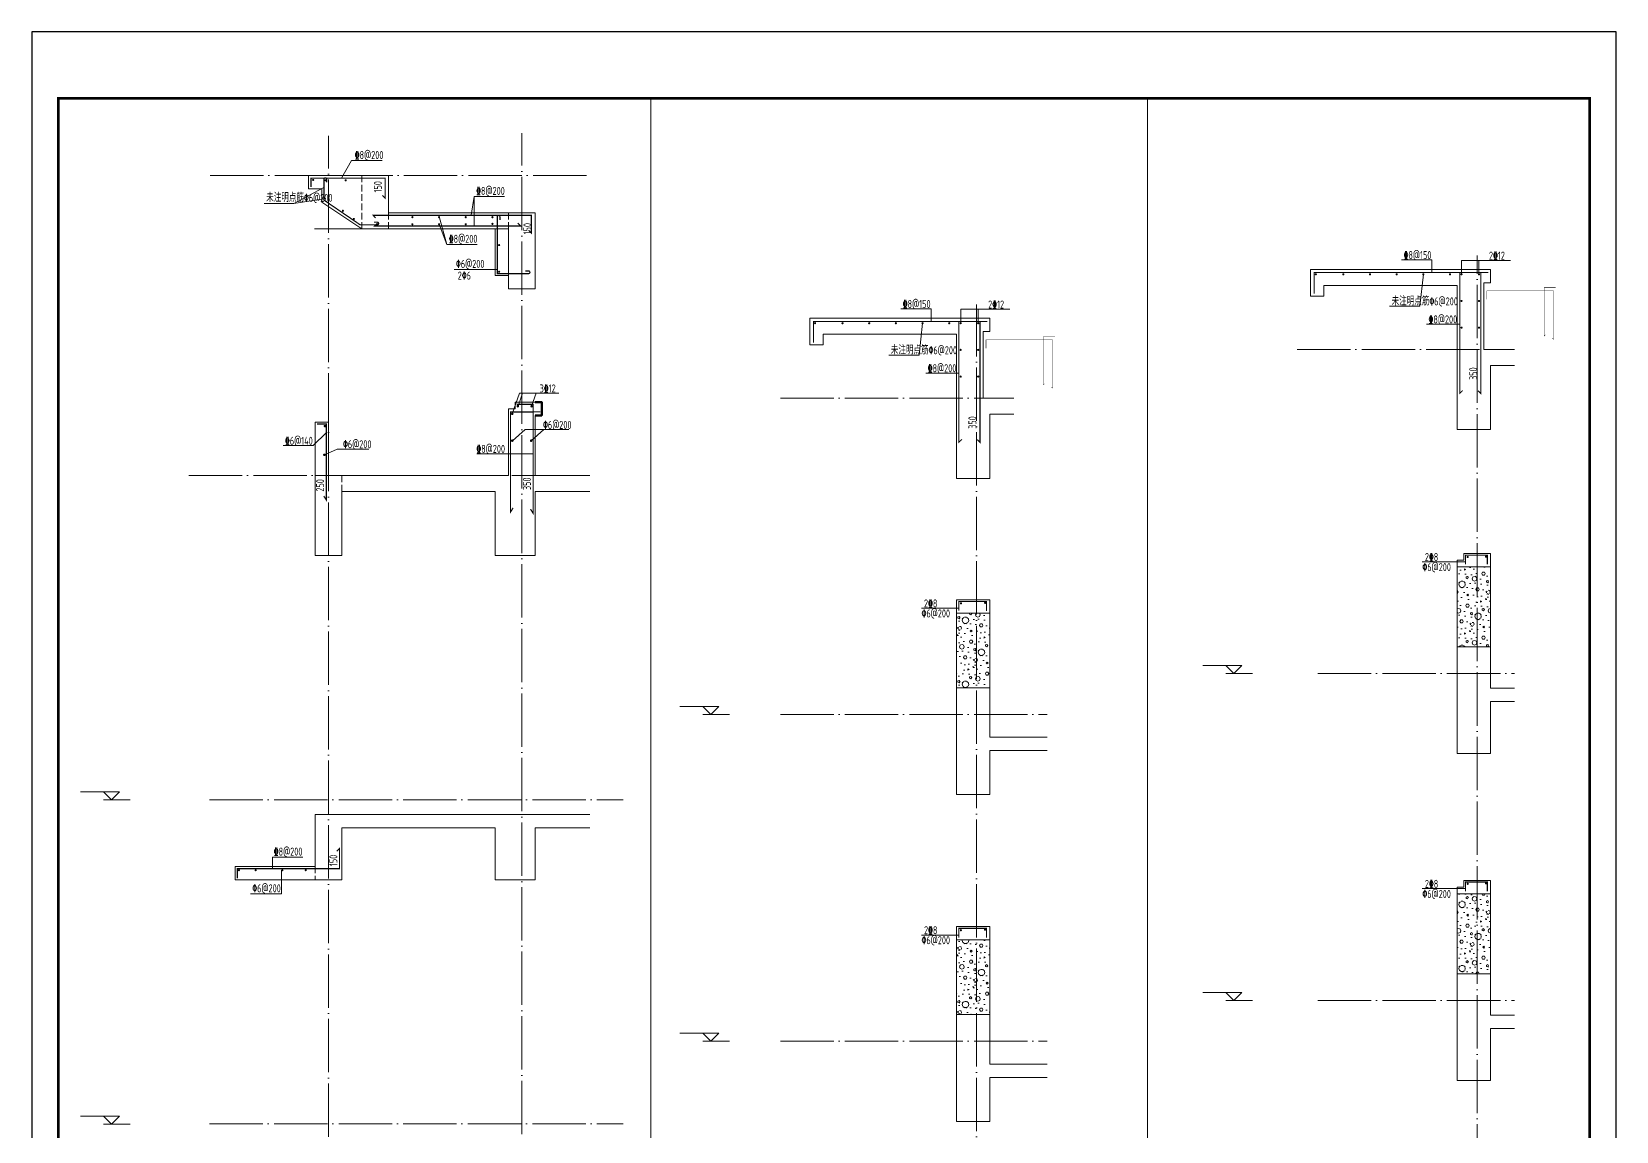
# Model space of a CAD drawing. Extents: x -129922 to 1190196, y -520662 to 139923.
# Drawn here: x 50947 to 62827, y -315985 to -307742 of the extents above; entities that cross this region are included whole.
import ezdxf
from ezdxf.enums import TextEntityAlignment as Align

# ---------------------------------------------------------------- set-up
doc = ezdxf.new("R2010")
doc.units = 0
doc.header["$LTSCALE"] = 1000
doc.header["$MEASUREMENT"] = 0
doc.linetypes.add('DASH', pattern=[0.35, 0.25, -0.1])
doc.linetypes.add('DOTE', pattern=[2.42, 2, -0.2, 0.02, -0.2])
for name, color, linetype, lineweight in [('A-大样-结构墙线', 140, 'Continuous', 50), ('S-墙柱-REIN', 1, 'Continuous', 20), ('S-大样-HATCH', 251, 'Continuous', 9), ('S-大样-REIN', 1, 'Continuous', 20), ('S-大样-实线', 2, 'Continuous', 20), ('S-大样-标高', 3, 'Continuous', 20), ('S-大样-虚线', 4, 'DASH', 20), ('S-板-BEAM', 4, 'DASH', 20), ('S-轴网-轴线', 1, 'DOTE', 9), ('S-通用-TEXT', 7, 'Continuous', 20)]:
    doc.layers.add(name, color=color, linetype=linetype, lineweight=lineweight)
doc.layers.add('Y-云图图框', color=7, linetype='Continuous')
doc.styles.add('_YT_Name', font='', dxfattribs={"width": 0.8})
doc.styles.add('_YT_Sign_Text', font='ros.shx', dxfattribs={"width": 0.8, "bigfont": 'hztxt.shx'})
doc.styles.get("Standard").update_dxf_attribs({"font": 'gbenor.shx', "bigfont": 'gbcbig.shx'})
doc.styles.add('TSSD_Rein', font='tssdeng.shx', dxfattribs={"width": 0.7, "bigfont": 'hztxt.shx'})
doc.styles.get('_YT_Name').set_extended_font_data('SimHei')

# ---------------------------------------------------------------- blocks, each defined once
blk = doc.blocks.new('ECMCTK_A1_竖_单行图名--0')
at = {"color": 4}
blk.add_lwpolyline([(0, 0), (594, 0), (594, 841), (0, 841)], close=True, dxfattribs=at)
at = {"const_width": 1}
blk.add_lwpolyline([(10, 10), (584, 10), (584, 816), (10, 816)], close=True, dxfattribs=at)
at = {"color": 80, "flags": 3}
for tag, height, p in [('YTHQINS', 3, (593.31, 817.5)), ('ECMCKEY', 3, (440.09, 590.57)), ('YTTQINS', 3.75, (595.35, 11.88)), ('YTFRAME', 3, (375.97, 4.92)), ('YTBARCODE_T1', 3, (493.74, 4.57))]:
    blk.add_attdef(tag, text='', height=height, dxfattribs=at).set_placement(p, align=Align.MIDDLE_CENTER)
for tag, height, style, width, p in [('证书编号', 4, '_YT_Sign_Text', 0.8, (461.87, 43.81)), ('审查批准号', 4, '_YT_Sign_Text', 0.8, (514.06, 43.81)), ('工程号', 4, '_YT_Sign_Text', 0.5, (557.08, 44.12)), ('设计单位', 6, '_YT_Name', 0.8, (376.75, 38.6)), ('建设单位', 4, '_YT_Sign_Text', 0.8, (487.96, 36.11)), ('阶段', 4, '_YT_Sign_Text', 0.8, (557.08, 35.81)), ('项目号', 4, '_YT_Sign_Text', 0.5, (575.08, 33.72)), ('项目名称', 4, '_YT_Sign_Text', 0.8, (487.96, 28.11)), ('专业', 4, '_YT_Sign_Text', 0.8, (557.08, 27.31)), ('图纸编号', 4, '_YT_Sign_Text', 0.5, (556.93, 19.36)), ('图纸名称', 4.5, '_YT_Name', 0.8, (488.39, 15.06)), ('出图比例', 4.2, '_YT_Sign_Text', 0.8, (434.82, 11.78)), ('日期', 4, '_YT_Sign_Text', 0.5, (556.88, 12.13)), ('版本号', 4, '_YT_Sign_Text', 0.8, (575.08, 13))]:
    blk.add_attdef(tag, text='', height=height, dxfattribs=dict(style=style, width=width)).set_placement(p, align=Align.CENTER)
at = {"style": '_YT_Sign_Text', "width": 0.8, "flags": 3}
for tag, p, height in [('[审定人]', (343.95, 27.81), 4.1), ('{审定人}', (358.87, 26.45), 6.24), ('[校对人]', (395.23, 27.82), 4.1), ('{校对人}', (411.35, 26.53), 6.24), ('[审核人]', (344.01, 19.76), 4.1), ('{审核人}', (359.98, 18.44), 6.24), ('[设计人]', (395.47, 20.21), 4.1), ('{设计人}', (411.48, 18.54), 6.24), ('[项目负责人]', (343.78, 12.01), 4.1), ('{项目负责人}', (361.28, 10.72), 6.24), ('[专业负责人]', (395.74, 11.77), 4.1), ('{专业负责人}', (411.58, 10.36), 6.24)]:
    blk.add_attdef(tag, p, '', height=height, dxfattribs=at)
at = {"color": 80, "flags": 3}
for tag, p in [('YTBZSIT', (10, 10)), ('EXT_TK_LEFT', (10, 10)), ('YTQRCODE', (304.56, 12.07))]:
    blk.add_attdef(tag, p, '', height=3, dxfattribs=at)
blk = doc.blocks.new('ewqr43242')
at = {"layer": 'S-大样-HATCH', "ltscale": 0.5}
h = blk.add_hatch(dxfattribs=at)
h.set_pattern_fill('加气混凝土', color=256, scale=20)
h.set_pattern_definition([(0, (-13674.7, -1386.2), (120, 240), [0, -240]), (0, (-13815.1, -1418.6), (120, 240), [0, -240]), (0, (-13737.1, -1421), (120, 240), [0, -240]), (0, (-13651.9, -1350.2), (120, 240), [0, -240]), (0, (-13751.5, -1433), (120, 240), [0, -240]), (0, (-13627.9, -1199), (120, 240), [0, -240]), (0, (-13701.1, -1218.2), (120, 240), [0, -240]), (0, (-13662.7, -1248.2), (120, 240), [0, -240]), (0, (-13858.3, -1253), (120, 240), [0, -240]), (0, (-13740.7, -1263.8), (120, 240), [0, -240]), (0, (-13786.3, -1325), (120, 240), [0, -240]), (0, (-13783.9, -1415), (120, 240), [0, -240]), (0, (-13693.9, -1424.6), (120, 240), [0, -240]), (0, (-13627.9, -1319), (120, 240), [0, -240]), (0, (-13852.3, -1356.2), (120, 240), [0, -240]), (0, (-13831.9, -1315.4), (120, 240), [0, -240]), (0, (-13738.3, -1332.2), (120, 240), [0, -240]), (0, (-13771.9, -1367), (120, 240), [0, -240]), (0, (-13791.1, -1287.8), (120, 240), [0, -240]), (0, (-13761.1, -1197.8), (120, 240), [0, -240]), (0, (-13842.7, -1406.6), (120, 240), [0, -240]), (0, (-13710.7, -1247), (120, 240), [0, -240]), (0, (-13822.3, -1243.4), (120, 240), [0, -240]), (0, (-13841.5, -1212.2), (120, 240), [0, -240]), (130.601294, (-13642.643, -1274.143), (-599.99999337, 720.00000315), [10.53662, -4414.8444]), (18.4349488, (-13659.786, -1269.57), (599.9999978, 239.9999982), [10.842096, -1507.05116]), (90, (-13659.79, -1279.86), (120, 240), [10.285714, -469.71426]), (161.565051, (-13649.5, -1283.286), (-600.000003, 239.9999821), [10.842096, -1507.05116]), (53.1301023, (-13649.5, -1283.286), (120.0000002, 239.9999999), [11.42857, -1188.5714]), (135, (-13640.36, -1405.57), (-120.0000145, 239.999984), [9.697464, -669.12504]), (45, (-13654.07, -1405.57), (119.999999, 239.999999), [9.697464, -669.12504]), (135, (-13647.214, -1412.43), (-120.0000145, 239.999984), [9.697464, -669.12504]), (45, (-13647.214, -1412.43), (119.999999, 239.999999), [9.697464, -669.12504]), (116.56505, (-13755.79, -1244.43), (-2e-05, 479.999987), [12.77753, -255.5506]), (180, (-13761.5, -1233), (-120, 240), [13.714286, -226.2857]), (63.434949, (-13780.93, -1244.43), (1e-06, 479.999998), [12.77753, -255.5506]), (116.56505, (-13775.21, -1255.86), (-2e-05, 479.999987), [12.77753, -255.5506]), (0, (-13775.21, -1255.86), (120, 240), [13.714286, -226.2857]), (63.434949, (-13761.5, -1255.86), (1e-06, 479.999998), [12.77753, -255.5506]), (107.102728, (-13665.5, -1325.571), (-359.99998624, 1200.000001936), [15.54454, -6513.161]), (143.972626, (-13670.071, -1310.714), (-2279.9999711, 1679.9999981), [15.54454, -3248.808]), (180, (-13682.64, -1301.57), (-120, 240), [14.85714, -225.14284]), (36.0273733, (-13710.071, -1310.714), (2279.99998315, 1679.9999819), [15.54454, -3248.808]), (71.565051, (-13714.643, -1324.43), (360.0000018, 1199.9999979), [14.456126, -1503.43712]), (107.102728, (-13710.071, -1339.286), (-359.99998624, 1200.000001936), [15.54454, -6513.161]), (143.972626, (-13697.5, -1348.429), (-2279.9999711, 1679.9999981), [15.54454, -3248.808]), (0, (-13697.5, -1348.43), (120, 240), [14.85714, -225.14284]), (36.0273733, (-13682.643, -1348.429), (2279.99998315, 1679.9999819), [15.54454, -3248.808]), (71.565051, (-13670.07, -1339.286), (360.0000018, 1199.9999979), [14.456126, -1503.43712]), (150.255118, (-13663.214, -1213.57), (-360.00000085, 239.999997), [9.21401, -1925.72784]), (90, (-13671.21, -1218.14), (120, 240), [9.14286, -470.8571]), (29.7448813, (-13671.214, -1218.143), (360.0000002, 239.9999989), [9.21401, -1925.72784]), (116.56505, (-13719.21, -1383.86), (-2e-05, 479.999987), [12.77753, -255.5506]), (168.690067, (-13724.929, -1372.429), (-1080.0000008, 239.999994), [11.6549, -2435.8742]), (41.1859251, (-13745.5, -1378.143), (2999.99998182, 2639.99997692), [12.14874, -5090.3208]), (90, (-13745.5, -1389.57), (120, 240), [11.42857, -468.5714]), (138.814074, (-13736.357, -1397.571), (-2999.99994668, 2640.00001681), [12.14874, -5090.3208]), (16.6992442, (-13736.357, -1397.571), (3959.99997021, 1199.99998743), [11.93178, -4999.415]), (60.9453959, (-13724.929, -1394.143), (119.99999968, 239.99999788), [11.766434, -4930.1358]), (109.983106, (-13819.786, -1283.286), (-600.00000226, 1679.99999555), [13.3768, -5604.879]), (155.556045, (-13824.357, -1270.714), (-1560.00000595, 719.99998504), [13.809194, -5786.0526]), (24.4439547, (-13849.5, -1270.714), (1560.00000078, 719.99999654), [13.809194, -5786.0526]), (70.0168934, (-13854.071, -1283.286), (600.00000181, 1679.99999583), [13.3768, -5604.879]), (109.983106, (-13849.5, -1295.857), (-600.00000226, 1679.99999555), [13.3768, -5604.879]), (160.016893, (-13836.929, -1300.429), (-600.00000035, 239.99998907), [13.3768, -2795.751]), (19.9831065, (-13836.929, -1300.429), (599.9999967, 239.99999962), [13.3768, -2795.751]), (70.0168934, (-13824.357, -1295.857), (600.00000181, 1679.99999583), [13.3768, -5604.879]), (122.005383, (-13730.643, -1305), (-120.0000161, 239.99998775), [10.781693, -2253.3736]), (18.4349488, (-13746.643, -1299.286), (599.9999978, 239.9999982), [10.842096, -1507.05116]), (90, (-13746.64, -1309.57), (120, 240), [10.285714, -469.71426]), (161.565051, (-13736.357, -1313), (-600.000003, 239.9999821), [10.842096, -1507.05116]), (54.4623222, (-13736.357, -1313), (839.99999878, 1199.9999982), [9.83123, -4119.2846]), (116.56505, (-13800.36, -1363.29), (-2e-05, 479.999987), [12.77753, -255.5506]), (180, (-13806.07, -1351.86), (-120, 240), [12.57143, -227.42856]), (59.0362434, (-13825.5, -1363.286), (120.0000004, 239.99999884), [13.32789, -2785.5288]), (120.963756, (-13818.643, -1374.714), (-120.0000164, 239.99998898), [13.32789, -2785.5288]), (0, (-13818.64, -1374.71), (120, 240), [12.57143, -227.42856]), (63.434949, (-13806.07, -1374.71), (1e-06, 479.999998), [12.77753, -255.5506])])
h.paths.add_polyline_path([(739988, 804366), (739738, 804366), (739738, 803766), (739988, 803766)])
at = {"layer": 'S-墙柱-REIN', "const_width": 9}
blk.add_lwpolyline([(739800, 804384), (739800, 804454), (739963, 804454), (739963, 804384)], dxfattribs=at)
at = {"layer": 'S-墙柱-REIN', "ltscale": 0.2, "const_width": 8}
for points in [[(739820, 804440, 1), (739812, 804440, 1)], [(739957, 804443, 1), (739949, 804443, 1)]]:
    blk.add_lwpolyline(points, format="xyb", close=True, dxfattribs=at)
at = {"layer": 'S-大样-实线', "ltscale": 0.5}
for p, q in [((739738, 804416), (739788, 804416)), ((739738, 804366), (739738, 804416)), ((739788, 804466), (739988, 804466)), ((739788, 804416), (739788, 804466)), ((739988, 804366), (739988, 804466)), ((739738, 804366), (739988, 804366)), ((739738, 802966), (739738, 803766)), ((739738, 803766), (739988, 803766)), ((739988, 803456), (739988, 803766)), ((739988, 803456), (740168, 803456)), ((739988, 803356), (740168, 803356)), ((739988, 802966), (739988, 803356)), ((739738, 802966), (739988, 802966))]:
    blk.add_line(p, q, dxfattribs=at)
at = {"layer": 'S-大样-实线'}
for p, q in [((739738, 803766), (739738, 804366)), ((739988, 803766), (739988, 804366))]:
    blk.add_line(p, q, dxfattribs=at)
at = {"layer": 'S-通用-TEXT', "ltscale": 0.2}
blk.add_line((739800, 804404, 0), (739474, 804404, 0), dxfattribs=at)
at = {"layer": 'S-通用-TEXT', "style": 'TSSD_Rein', "width": 0.7}
for s, p in [('\x826@200', (739477, 804334)), ('2\x848', (739495, 804410))]:
    blk.add_text(s, height=60, dxfattribs=at).set_placement(p)
blk = doc.blocks.new('20191015.22305626')
at = {"layer": 'S-墙柱-REIN'}
for points, const_width in [([(-1222, 417), (-1222, 576), (27, 576), (27, -330), (6, -309)], 8), ([(83, 576), (-131, 576), (-131, -329), (-109, -308)], 8), ([(72, 375), (72, 439), (571, 439), (571, 76), (563, 85)], 3.2), ([(588, 463), (502, 463), (502, 101), (511, 109)], 3.2)]:
    blk.add_lwpolyline(points, dxfattribs=dict(at, const_width=const_width))
at = {"layer": 'S-墙柱-REIN', "ltscale": 0.2, "const_width": 8}
for points in [[(-1206, 563, 1), (-1214, 563, 1)], [(-1000, 563, 1), (-1008, 563, 1)], [(-800, 563, 1), (-808, 563, 1)], [(-600, 563, 1), (-608, 563, 1)], [(-400, 563, 1), (-408, 563, 1)], [(-200, 563, 1), (-208, 563, 1)], [(-114, 563, 1), (-122, 563, 1)], [(17, 563, 1), (9, 563, 1)], [(-114, 363, 1), (-122, 363, 1)], [(17, 363, 1), (9, 363, 1)], [(-114, 163, 1), (-122, 163, 1)], [(17, 163, 1), (9, 163, 1)]]:
    blk.add_lwpolyline(points, format="xyb", close=True, dxfattribs=at)
at = {"layer": 'S-大样-实线', "ltscale": 0.5}
for p, q in [((-1250, 480), (-1250, 600)), ((-1150, 480), (-150, 480)), ((100, 500), (50, 500))]:
    blk.add_line(p, q, dxfattribs=at)
for points in [[(100, 600), (-1250, 600), (-1250, 400), (-1150, 400), (-1150, 480)], [(50, 500), (50, 0)]]:
    blk.add_lwpolyline(points, dxfattribs=at)
at = {"layer": 'S-通用-TEXT'}
for p, q in [((-567, 671), (-340, 671)), ((-117, 667), (250, 667)), ((-657, 324), (-430, 324)), ((-131, 189), (-380, 189))]:
    blk.add_line(p, q, dxfattribs=at)
for points in [[(-340, 671), (-340, 576)], [(-430, 324), (-404, 563)]]:
    blk.add_lwpolyline(points, dxfattribs=at)
at = {"layer": 'S-通用-TEXT', "ltscale": 0.2}
for points in [[(-117, 667), (-118, 563)], [(13, 667), (13, 563)]]:
    blk.add_lwpolyline(points, dxfattribs=at)
at = {"layer": 'S-通用-TEXT', "style": 'TSSD_Rein', "width": 0.7}
for s, p in [('\x848@150', (-552, 677, 0)), ('2\x8412', (88, 673, 0)), ('未注明点筋\x826@200', (-642, 330, 0)), ('\x848@200', (-365, 195, 0))]:
    blk.add_text(s, height=60, dxfattribs=at).set_placement(p)
blk.add_text('350', height=60, rotation=90, dxfattribs=at).set_placement((0, -229))
blk = doc.blocks.new('wewqe32121')
at = {"layer": 'S-大样-HATCH', "ltscale": 0.5}
h = blk.add_hatch(dxfattribs=at)
h.set_pattern_fill('加气混凝土', color=256, scale=20)
h.set_pattern_definition([(0, (-1077.2, 263.8), (120, 240), [0, -240]), (0, (-1217.6, 231.4), (120, 240), [0, -240]), (0, (-1139.6, 229), (120, 240), [0, -240]), (0, (-1054.4, 299.8), (120, 240), [0, -240]), (0, (-1154, 217), (120, 240), [0, -240]), (0, (-1030.4, 451), (120, 240), [0, -240]), (0, (-1103.6, 431.8), (120, 240), [0, -240]), (0, (-1065.2, 401.8), (120, 240), [0, -240]), (0, (-1260.8, 397), (120, 240), [0, -240]), (0, (-1143.2, 386.2), (120, 240), [0, -240]), (0, (-1188.8, 325), (120, 240), [0, -240]), (0, (-1186.4, 235), (120, 240), [0, -240]), (0, (-1096.4, 225.4), (120, 240), [0, -240]), (0, (-1030.4, 331), (120, 240), [0, -240]), (0, (-1254.8, 293.8), (120, 240), [0, -240]), (0, (-1234.4, 334.6), (120, 240), [0, -240]), (0, (-1140.8, 317.8), (120, 240), [0, -240]), (0, (-1174.4, 283), (120, 240), [0, -240]), (0, (-1193.6, 362.2), (120, 240), [0, -240]), (0, (-1163.6, 452.2), (120, 240), [0, -240]), (0, (-1245.2, 243.4), (120, 240), [0, -240]), (0, (-1113.2, 403), (120, 240), [0, -240]), (0, (-1224.8, 406.6), (120, 240), [0, -240]), (0, (-1244, 437.8), (120, 240), [0, -240]), (130.601294, (-1045.143, 375.857), (-599.99999337, 720.00000315), [10.53662, -4414.8444]), (18.434949, (-1062.286, 380.43), (599.9999978, 239.9999982), [10.842096, -1507.05116]), (90, (-1062.29, 370.14), (120, 240), [10.285714, -469.71426]), (161.565051, (-1052, 366.714), (-600.000003, 239.9999821), [10.842096, -1507.05116]), (53.1301023, (-1052, 366.714), (120.0000002, 239.9999999), [11.42857, -1188.5714]), (135, (-1042.86, 244.43), (-120.0000145, 239.999984), [9.697464, -669.12504]), (45, (-1056.57, 244.43), (119.999999, 239.999999), [9.697464, -669.12504]), (135, (-1049.714, 237.57), (-120.0000145, 239.999984), [9.697464, -669.12504]), (45, (-1049.714, 237.57), (119.999999, 239.999999), [9.697464, -669.12504]), (116.56505, (-1158.29, 405.57), (-2e-05, 479.999987), [12.77753, -255.5506]), (180, (-1164, 417), (-120, 240), [13.714286, -226.2857]), (63.434949, (-1183.43, 405.57), (1e-06, 479.999998), [12.77753, -255.5506]), (116.56505, (-1177.71, 394.14), (-2e-05, 479.999987), [12.77753, -255.5506]), (0, (-1177.71, 394.14), (120, 240), [13.714286, -226.2857]), (63.434949, (-1164, 394.14), (1e-06, 479.999998), [12.77753, -255.5506]), (107.102728, (-1068, 324.429), (-359.99998624, 1200.000001936), [15.54454, -6513.161]), (143.972626, (-1072.571, 339.286), (-2279.9999711, 1679.9999981), [15.54454, -3248.808]), (180, (-1085.14, 348.43), (-120, 240), [14.85714, -225.14284]), (36.0273733, (-1112.571, 339.286), (2279.99998315, 1679.9999819), [15.54454, -3248.808]), (71.565051, (-1117.143, 325.57), (360.0000018, 1199.999998), [14.456126, -1503.43712]), (107.102728, (-1112.571, 310.714), (-359.99998624, 1200.000001936), [15.54454, -6513.161]), (143.972626, (-1100, 301.571), (-2279.9999711, 1679.9999981), [15.54454, -3248.808]), (0, (-1100, 301.57), (120, 240), [14.85714, -225.14284]), (36.0273733, (-1085.143, 301.571), (2279.99998315, 1679.9999819), [15.54454, -3248.808]), (71.565051, (-1072.57, 310.714), (360.0000018, 1199.999998), [14.456126, -1503.43712]), (150.255118, (-1065.714, 436.43), (-360.00000085, 239.999997), [9.21401, -1925.72784]), (90, (-1073.71, 431.86), (120, 240), [9.14286, -470.8571]), (29.7448813, (-1073.714, 431.857), (360.0000002, 239.9999989), [9.21401, -1925.72784]), (116.56505, (-1121.71, 266.14), (-2e-05, 479.999987), [12.77753, -255.5506]), (168.690067, (-1127.429, 277.571), (-1080.0000008, 239.999994), [11.6549, -2435.8742]), (41.1859251, (-1148, 271.857), (2999.99998182, 2639.99997692), [12.14874, -5090.3208]), (90, (-1148, 260.43), (120, 240), [11.42857, -468.5714]), (138.814074, (-1138.857, 252.429), (-2999.99994668, 2640.00001681), [12.14874, -5090.3208]), (16.6992442, (-1138.857, 252.429), (3959.99997021, 1199.99998743), [11.93178, -4999.415]), (60.9453959, (-1127.429, 255.857), (119.99999968, 239.99999788), [11.766434, -4930.1358]), (109.983106, (-1222.286, 366.714), (-600.00000226, 1679.99999555), [13.3768, -5604.879]), (155.556045, (-1226.857, 379.286), (-1560.00000595, 719.99998504), [13.809194, -5786.0526]), (24.4439547, (-1252, 379.286), (1560.00000078, 719.99999654), [13.809194, -5786.0526]), (70.0168934, (-1256.571, 366.714), (600.00000181, 1679.99999583), [13.3768, -5604.879]), (109.983106, (-1252, 354.143), (-600.00000226, 1679.99999555), [13.3768, -5604.879]), (160.016893, (-1239.429, 349.571), (-600.00000035, 239.99998907), [13.3768, -2795.751]), (19.9831065, (-1239.429, 349.571), (599.9999967, 239.9999996), [13.3768, -2795.751]), (70.0168934, (-1226.857, 354.143), (600.00000181, 1679.99999583), [13.3768, -5604.879]), (122.005383, (-1133.143, 345), (-120.0000161, 239.99998775), [10.781693, -2253.3736]), (18.434949, (-1149.143, 350.714), (599.9999978, 239.9999982), [10.842096, -1507.05116]), (90, (-1149.14, 340.43), (120, 240), [10.285714, -469.71426]), (161.565051, (-1138.857, 337), (-600.000003, 239.9999821), [10.842096, -1507.05116]), (54.4623222, (-1138.857, 337), (839.99999878, 1199.9999982), [9.83123, -4119.2846]), (116.56505, (-1202.86, 286.71), (-2e-05, 479.999987), [12.77753, -255.5506]), (180, (-1208.57, 298.14), (-120, 240), [12.57143, -227.42856]), (59.0362434, (-1228, 286.714), (120.0000004, 239.99999884), [13.32789, -2785.5288]), (120.963756, (-1221.143, 275.286), (-120.0000164, 239.99998898), [13.32789, -2785.5288]), (0, (-1221.14, 275.29), (120, 240), [12.57143, -227.42856]), (63.434949, (-1208.57, 275.29), (1e-06, 479.999998), [12.77753, -255.5506])])
h.paths.add_polyline_path([(739482, 746650), (739732, 746650), (739732, 747210), (739482, 747210)])
at = {"layer": 'S-墙柱-REIN', "const_width": 9}
blk.add_lwpolyline([(739500, 747228), (739500, 747297), (739708, 747297), (739708, 747227)], dxfattribs=at)
at = {"layer": 'S-墙柱-REIN', "ltscale": 0.2, "const_width": 8}
for points in [[(739520, 747283, 1), (739512, 747283, 1)], [(739701, 747287, 1), (739693, 747287, 1)]]:
    blk.add_lwpolyline(points, format="xyb", close=True, dxfattribs=at)
at = {"layer": 'S-大样-实线', "ltscale": 0.5}
for p, q in [((739482, 747310), (739732, 747310)), ((739482, 747210), (739482, 747310)), ((739732, 747210), (739732, 747310)), ((739482, 747210), (739732, 747210)), ((739482, 745850), (739482, 746650)), ((739482, 746650), (739732, 746650)), ((739732, 746280), (739732, 746650)), ((739732, 746280), (740162, 746280)), ((739732, 746180), (740162, 746180)), ((739732, 745850), (739732, 746180)), ((739482, 745850), (739732, 745850))]:
    blk.add_line(p, q, dxfattribs=at)
at = {"layer": 'S-大样-实线'}
for p, q in [((739482, 746650), (739482, 747210)), ((739732, 746650), (739732, 747210))]:
    blk.add_line(p, q, dxfattribs=at)
at = {"layer": 'S-通用-TEXT', "ltscale": 0.2}
blk.add_line((739500, 747247, 0), (739219, 747247, 0), dxfattribs=at)
at = {"layer": 'S-通用-TEXT', "style": 'TSSD_Rein', "width": 0.7}
for s, p in [('2\x848', (739239, 747253)), ('\x826@200', (739221, 747178))]:
    blk.add_text(s, height=60, dxfattribs=at).set_placement(p)
blk = doc.blocks.new('20180119.17033550')
at = {"layer": 'S-墙柱-REIN', "const_width": 9, "elevation": 0}
blk.add_lwpolyline([(50, 116), (50, 190), (817, 190), (817, 340), (796, 319)], dxfattribs=at)
at = {"layer": 'S-墙柱-REIN', "const_width": 8, "elevation": 0}
for points in [[(67, 178, 1), (59, 178, 1)], [(192, 178, 1), (184, 178, 1)], [(392, 178, 1), (384, 178, 1)], [(567, 178, 1), (559, 178, 1)]]:
    blk.add_lwpolyline(points, format="xyb", close=True, dxfattribs=at)
at = {"layer": 'S-板-BEAM', "ltscale": 0.2}
blk.add_line((633, 206), (633, 106), dxfattribs=at)
at = {"layer": 'S-通用-TEXT', "elevation": 0}
for points in [[(542, 275), (315, 275), (315, 190)], [(149, 0), (382, 0), (382, 178)]]:
    blk.add_lwpolyline(points, dxfattribs=at)
at = {"layer": 'S-通用-TEXT', "style": 'TSSD_Rein', "width": 0.7}
for s, p in [('\x848@200', (324, 287, 0)), ('\x826@200', (163, 12, 0))]:
    blk.add_text(s, height=60, dxfattribs=at).set_placement(p)
blk.add_text('150', height=60, rotation=90, dxfattribs=at).set_placement((800, 208, 0))
blk = doc.blocks.new('20191015.22152046')
at = {"layer": 'S-墙柱-REIN', "ltscale": 0.2, "const_width": 9}
blk.add_lwpolyline([(254, 570), (325, 570), (325, 0), (305, 30)], dxfattribs=at)
at = {"layer": 'S-大样-REIN', "const_width": 9.5}
for points in [[(309, 554, 1), (318, 554, 1)], [(305, 339, 1), (315, 339, 1)]]:
    blk.add_lwpolyline(points, format="xyb", close=True, dxfattribs=at)
at = {"layer": 'S-大样-虚线', "ltscale": 0.2}
for points in [[(340, 184), (240, 184)], [(440, 64), (440, 184)]]:
    blk.add_lwpolyline(points, dxfattribs=at)
at = {"layer": 'S-通用-TEXT'}
for p, q in [((227, 408), (325, 506)), ((0, 408), (227, 408))]:
    blk.add_line(p, q, dxfattribs=at)
blk.add_lwpolyline([(310, 339), (405, 382), (643, 382)], dxfattribs=at)
at = {"layer": 'S-通用-TEXT', "style": 'TSSD_Rein', "width": 0.7}
for s, p in [('\x846@140', (15, 414, 0)), ('\x826@200', (450, 388, 0))]:
    blk.add_text(s, height=60, dxfattribs=at).set_placement(p)
blk.add_text('250', height=60, rotation=90, dxfattribs=at).set_placement((308, 63))
blk = doc.blocks.new('20191015.20330114')
at = {"layer": 'S-墙柱-REIN', "const_width": 9}
for points in [[(886, 368), (907, 346), (907, 496), (351, 496), (351, 430)], [(1982, 105), (2003, 84), (2003, 218), (817, 218), (835, 199)], [(850, 159), (828, 138), (1922, 138), (1901, 159)]]:
    blk.add_lwpolyline(points, dxfattribs=at)
at = {"layer": 'S-墙柱-REIN', "const_width": 8}
for points in [[(371, 483, 1), (363, 483, 1)], [(464, 480, 1), (456, 480, 1)], [(614, 480, 1), (606, 480, 1)], [(594, 252, 1), (586, 252, 1)], [(676, 191, 1), (668, 191, 1)], [(1115, 204, 1), (1107, 204, 1)], [(1115, 151, 1), (1107, 151, 1)], [(1315, 204, 1), (1307, 204, 1)], [(1315, 151, 1), (1307, 151, 1)], [(1515, 204, 1), (1507, 204, 1)], [(1515, 151, 1), (1507, 151, 1)], [(1715, 204, 1), (1707, 204, 1)], [(1715, 204, 1), (1707, 204, 1)], [(1715, 154, 1), (1707, 154, 1)], [(1715, 154, 1), (1707, 154, 1)], [(1765, -5, 1), (1757, -5, 1)], [(1765, -205, 1), (1757, -205, 1)]]:
    blk.add_lwpolyline(points, format="xyb", close=True, dxfattribs=at)
at = {"layer": 'S-墙柱-REIN', "const_width": 9}
for points in [[(468, 465), (468, 489, 1), (448, 489), (448, 332), (719, 147), (848, 147, 1), (848, 167), (824, 167)], [(1767, 183), (1767, 207, 1), (1747, 207), (1747, -219), (1982, -219, 1), (1982, -199), (1958, -199)]]:
    blk.add_lwpolyline(points, format="xyb", dxfattribs=at)
at = {"layer": 'S-大样-实线', "ltscale": 0.5}
for p, q in [((1731, -233), (1731, 117)), ((1831, -233), (1731, -233))]:
    blk.add_line(p, q, dxfattribs=at)
blk.add_lwpolyline([(2031, 237), (931, 237), (931, 517), (331, 517), (331, 417), (431, 417), (431, 317), (731, 117), (1831, 117)], dxfattribs=at)
at = {"layer": 'S-板-BEAM', "ltscale": 0.2}
for points in [[(731, 517), (731, 117)], [(931, 237), (931, 117)], [(1831, 237), (1831, 117)]]:
    blk.add_lwpolyline(points, dxfattribs=at)
at = {"layer": 'S-通用-TEXT'}
for p, q in [((1574, 359), (1552, 218)), ((1574, 359), (1801, 359)), ((1369, 0), (1311, 208)), ((1369, 0), (1596, 0)), ((1423, -188), (1747, -188))]:
    blk.add_line(p, q, dxfattribs=at)
for points in [[(654, 628), (579, 496)], [(654, 628), (885, 628)], [(0, 307), (221, 307), (448, 426)], [(1574, 359), (1574, 138)], [(221, 307), (462, 344)], [(1311, 151), (1369, 0)]]:
    blk.add_lwpolyline(points, dxfattribs=at)
at = {"layer": 'S-通用-TEXT', "style": 'TSSD_Rein', "width": 0.7}
for s, p in [('\x848@200', (679, 640)), ('未注明点筋\x826@200', (15, 319)), ('\x848@200', (1589, 371)), ('\x848@200', (1384, 12)), ('\x826@200', (1438, -176)), ('2\x826', (1451, -264))]:
    blk.add_text(s, height=60, dxfattribs=at).set_placement(p)
for p in [(882, 389), (2003, 75)]:
    blk.add_text('150', height=60, rotation=90, dxfattribs=at).set_placement(p)
blk = doc.blocks.new('20191128.10454890')
at = {"layer": 'A-大样-结构墙线', "ltscale": 0.5}
blk.add_lwpolyline([(150, 50), (200, 50), (200, -50), (150, -50)], dxfattribs=at)
at = {"layer": 'S-墙柱-REIN', "ltscale": 0.2, "const_width": 9}
blk.add_lwpolyline([(188, -23), (-35, -23), (-35, -774), (-15, -743)], dxfattribs=at)

msp = doc.modelspace()

# ---------------------------------------------------------------- linework, layer by layer
at = {"layer": 'S-墙柱-REIN', "ltscale": 0.2, "const_width": 9}
for points in [[(54582.1, -310535.9), (54706.4, -310535.9), (54706.4, -311351.6), (54687, -311321.2)], [(54707.3, -310592.4), (54536.8, -310592.4), (54536.8, -311342.7), (54556.3, -311312.3)]]:
    msp.add_lwpolyline(points, dxfattribs=at)
at = {"layer": 'S-大样-HATCH', "ltscale": 0.5}
for p, q in [((55588.6, -308241.8), (55588.6, -324361.8)), ((59312.8, -308241.8), (59312.8, -323561.6))]:
    msp.add_line(p, q, dxfattribs=at)
at = {"layer": 'S-大样-REIN', "const_width": 9.5}
for points in [[(54586.7, -310549.8, 1), (54596.2, -310549.8, 1)], [(54690.6, -310549.8, 1), (54700.1, -310549.8, 1)], [(54545.4, -310606.8, 1), (54554.9, -310606.8, 1)], [(54545.5, -310807.9, 1), (54555, -310807.9, 1)], [(54686.7, -310807.9, 1), (54696.2, -310807.9, 1)]]:
    msp.add_lwpolyline(points, format="xyb", close=True, dxfattribs=at)
at = {"layer": 'S-大样-实线', "ltscale": 0.5}
for p, q in [((54721.6, -309669.1), (54721.6, -309099.1)), ((54521.6, -309219.1), (54521.6, -309669.1)), ((60634.7, -309523.7), (61784.7, -309523.7)), ((61684.7, -309523.7), (61784.7, -309523.7)), ((54521.6, -309669.1), (54721.6, -309669.1)), ((60634.7, -309643.7), (61634.7, -309643.7)), ((61634.7, -310723.7), (61634.7, -309643.7)), ((56780, -310010.2), (56780, -309890.2)), ((56780, -309890.2), (58080, -309890.2)), ((57930, -309890.2), (58030, -309890.2)), ((58130, -309990.2), (58130, -309890.2)), ((56880, -310010.2), (57880, -310010.2)), ((57880, -311090.2), (57880, -310010.2)), ((58080, -310490.2), (58080, -309990.2)), ((61834.7, -310123.7), (62064.6, -310123.7)), ((61884.7, -310243.7), (62064.6, -310243.7)), ((61884.7, -310723.7), (61884.7, -310243.7)), ((58030, -310490.2), (58309.9, -310490.2)), ((58130, -310610.2), (58309.9, -310610.2)), ((58130, -311090.2), (58130, -310610.2)), ((53071.6, -310669.1), (53171.6, -310669.1)), ((53071.6, -311669.1), (53071.6, -310669.1)), ((53171.6, -311069.1), (53171.6, -310669.1)), ((61634.7, -310723.7), (61884.7, -310723.7)), ((53171.6, -311069.1), (54521.6, -311069.1)), ((54721.6, -311069.1), (55131.5, -311069.1)), ((57880, -311090.2), (58130, -311090.2)), ((53271.6, -311189.1), (54421.6, -311189.1)), ((53271.6, -311669.1), (53271.6, -311189.1)), ((54721.6, -311189.1), (55131.5, -311189.1)), ((53071.6, -311669.1), (53271.6, -311669.1)), ((53071.6, -313999.1), (53071.6, -313609.1)), ((53071.6, -313609.1), (55131.5, -313609.1)), ((53271.6, -314099.1), (53271.6, -313709.1)), ((53271.6, -313709.1), (54421.6, -313709.1)), ((54721.6, -313709.1), (55131.5, -313709.1)), ((52471.6, -313999.1), (53071.6, -313999.1)), ((52471.6, -314099.1), (52471.6, -313999.1)), ((52471.6, -314099.1), (53271.6, -314099.1))]:
    msp.add_line(p, q, dxfattribs=at)
for points in [[(54521.6, -309099.1), (53621.6, -309099.1), (53621.6, -308819.1), (53521.6, -308819.1), (53021.6, -308819.1), (53021.6, -308919.1), (53121.6, -308919.1), (53121.6, -309019.1), (53421.6, -309219.1), (54521.6, -309219.1)], [(61884.7, -309623.7), (61884.7, -309523.7)], [(54421.6, -311189.1), (54421.6, -311669.1), (54721.6, -311669.1), (54721.6, -311189.1)], [(54421.6, -313709.1), (54421.6, -314099.1), (54721.6, -314099.1), (54721.6, -313709.1)]]:
    msp.add_lwpolyline(points, dxfattribs=at)
at = {"layer": 'S-大样-实线'}
for points in [[(54521.6, -311069.1), (54521.6, -310569.1), (54571.6, -310569.1), (54571.6, -310519.1), (54721.6, -310519.1)], [(54721.6, -310619.1), (54721.6, -311069.1)]]:
    msp.add_lwpolyline(points, dxfattribs=at)
at = {"layer": 'S-大样-标高'}
for p, q in [((60020.3, -312493.7), (59728.1, -312493.7)), ((59960.3, -312553.7), (59900.3, -312493.7)), ((60100.3, -312553.7), (59900.3, -312553.7)), ((59960.3, -312553.7), (60020.3, -312493.7)), ((56099.2, -312800.2), (55806.9, -312800.2)), ((56039.2, -312860.2), (55979.2, -312800.2)), ((56039.2, -312860.2), (56099.2, -312800.2)), ((56179.2, -312860.2), (55979.2, -312860.2)), ((51605.3, -313441.1), (51313, -313441.1)), ((51545.3, -313501.1), (51485.3, -313441.1)), ((51685.3, -313501.1), (51485.3, -313501.1)), ((51545.3, -313501.1), (51605.3, -313441.1)), ((60020.3, -314943.7), (59728.1, -314943.7)), ((59960.3, -315003.7), (59900.3, -314943.7)), ((60100.3, -315003.7), (59900.3, -315003.7)), ((59960.3, -315003.7), (60020.3, -314943.7)), ((56099.2, -315250.2), (55806.9, -315250.2)), ((56039.2, -315310.2), (55979.2, -315250.2)), ((56039.2, -315310.2), (56099.2, -315250.2)), ((56179.2, -315310.2), (55979.2, -315310.2)), ((51605.3, -315871.1), (51313, -315871.1)), ((51545.3, -315931.1), (51485.3, -315871.1)), ((51545.3, -315931.1), (51605.3, -315871.1)), ((51685.3, -315931.1), (51485.3, -315931.1))]:
    msp.add_line(p, q, dxfattribs=at)
at = {"layer": 'S-轴网-轴线', "ltscale": 0.2}
for p, q in [((53171.6, -323770.6), (53171.6, -308523.6)), ((54621.6, -323750.1), (54621.6, -308503.1)), ((52286, -308819.1), (55131.5, -308819.1)), ((53067.1, -309219.1), (53421.6, -309219.1)), ((61784.7, -321172.4), (61784.7, -309420.5)), ((58030, -321307.7), (58030, -309787.1)), ((60434.5, -310123.7), (62064.6, -310123.7)), ((56559.9, -310490.2), (58309.9, -310490.2)), ((52126, -311069.1), (55131.5, -311069.1)), ((60589.9, -312553.7), (62064.6, -312553.7)), ((56559.9, -312860.2), (58559.9, -312860.2)), ((52281.3, -313499.1), (55381.5, -313499.1)), ((60589.9, -315003.7), (62064.6, -315003.7)), ((56559.9, -315310.2), (58559.9, -315310.2)), ((52281.3, -315929.1), (55381.5, -315929.1))]:
    msp.add_line(p, q, dxfattribs=at)
at = {"layer": 'S-通用-TEXT'}
for p, q in [((54550.2, -310606.8), (54604.2, -310451.7)), ((54593.4, -310549.8), (54627.6, -310451.7)), ((54604.2, -310451.7), (54899, -310451.7)), ((54695.4, -310549.8), (54729.6, -310451.7)), ((54552.2, -310807.9), (54646.9, -310724.8)), ((54646.9, -310724.8), (54974, -310724.8)), ((54691.5, -310807.9), (54786.2, -310724.8)), ((54283.5, -310905.4), (54706.4, -310905.4))]:
    msp.add_line(p, q, dxfattribs=at)

# ---------------------------------------------------------------- block references
for name, p in [('ewqr43242', (-678102.9, -1116120)), ('wewqe32121', (-681602, -1059310.7)), ('ewqr43242', (-678102.9, -1118570)), ('wewqe32121', (-681602, -1061760.7))]:
    msp.add_blockref(name, p)
at = {"layer": 'S-墙柱-REIN'}
for name, p in [('20191015.20330114', (52690.5, -309336.5)), ('20191015.22305626', (61784.7, -310123.7)), ('20191015.22305626', (58030, -310490.2)), ('20180119.17033550', (52438.4, -314205.6))]:
    msp.add_blockref(name, p, dxfattribs=at)
at = {"layer": 'S-墙柱-REIN', "ltscale": 0.2}
msp.add_blockref('20191015.22152046', (52831.6, -311252.8), dxfattribs=at)
at = {"layer": 'S-大样-实线', "ltscale": 0.2}
msp.add_blockref('20191128.10454890', (54571.6, -310569.1), dxfattribs=at)
at = {"layer": 'Y-云图图框', "xscale": 20, "yscale": 20, "zscale": 20}
msp.add_blockref('ECMCTK_A1_竖_单行图名--0', (50947.3, -324562), dxfattribs=at)

# ---------------------------------------------------------------- texts
at = {"layer": 'S-通用-TEXT', "style": 'TSSD_Rein', "width": 0.7}
for s, p in [('3\x8412', (54755.3, -310446.2, 0)), ('\x826@200', (54781.2, -310719.4, 0)), ('\x848@200', (54281.3, -310899.5, 0))]:
    msp.add_text(s, height=60, dxfattribs=at).set_placement(p)
msp.add_text('350', height=60, rotation=90, dxfattribs=at).set_placement((54689.7, -311178))

doc.saveas('drawing.dxf')
